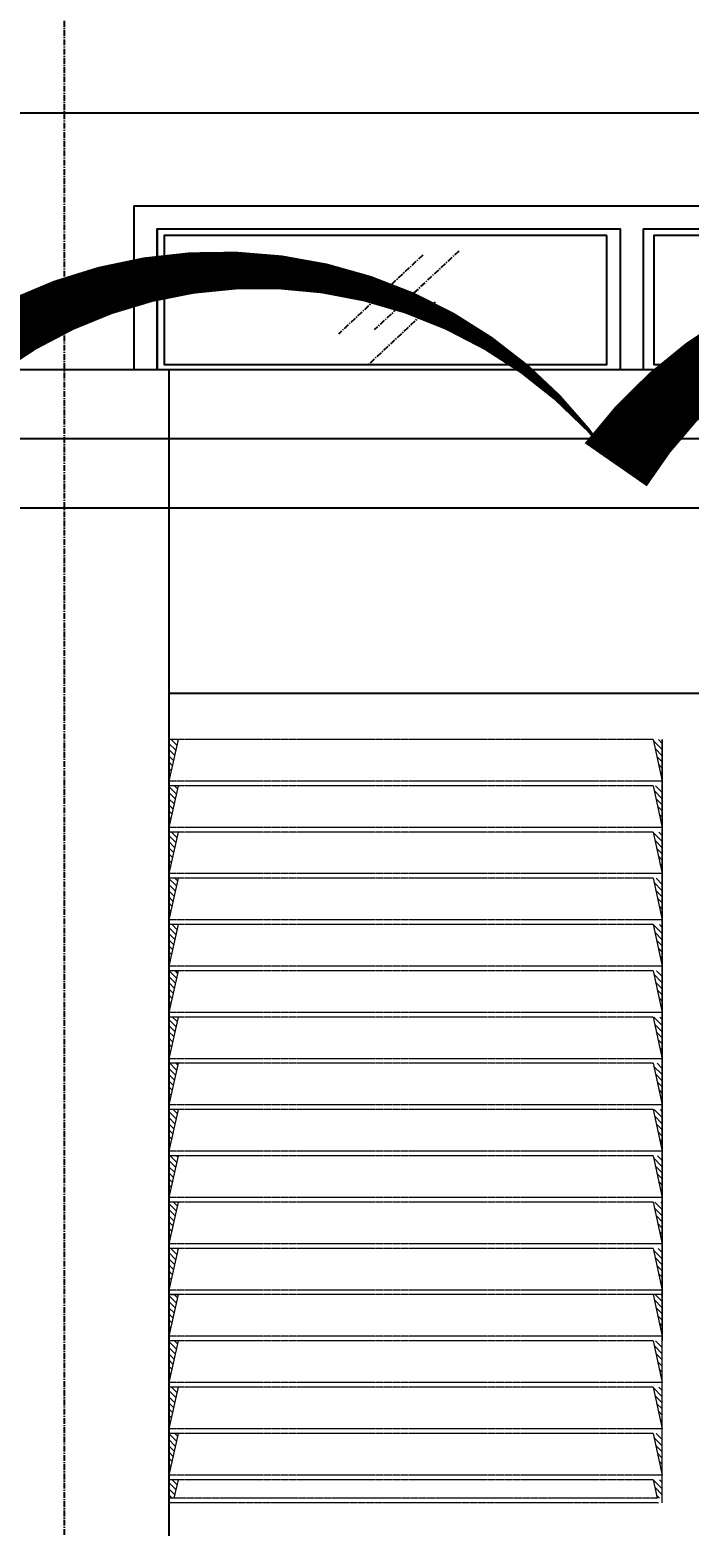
# Model space of a CAD drawing. Header units: inches. Extents: x 102027 to 175311, y -32523 to 10797.
# Drawn here: x 166869 to 168293, y 955 to 4189 of the extents above; entities that cross this region are included whole.
import ezdxf
from ezdxf import colors
from ezdxf.entities.mleader import LeaderData, LeaderLine
from ezdxf.math import Vec2, Vec3

# ---------------------------------------------------------------- set-up
doc = ezdxf.new("R2010")
doc.units = ezdxf.units.IN
doc.header["$MEASUREMENT"] = 0
for name, pattern in [('CENTER', [2, 1.25, -0.25, 0.25, -0.25]), ('HIDDEN', [0.375, 0.25, -0.125]), ('HIDDEN2', [0.1875, 0.125, -0.0625])]:
    doc.linetypes.add(name, pattern=pattern)
for name, color, linetype in [('1', 1, 'CENTER'), ('M-CLOUD', 2, 'Continuous'), ('M-HVAC-PIPE-NEW', 6, 'HIDDEN2'), ('M-X-BKGD', 8, 'Continuous')]:
    doc.layers.add(name, color=color, linetype=linetype)
doc.layers.add('grid nos', color=253, linetype='Continuous', lineweight=0)
doc.styles.add('RomanS', font='romans.shx', dxfattribs={"width": 0.8})

# ---------------------------------------------------------------- blocks, each defined once
blk = doc.blocks.new('LOUVER VIL 2')
at = {"layer": '1', "color": 170, "lineweight": 0}
for p, q in [((120946, 11761.1), (120946, 13061.1)), ((120946, 13061.1), (120946, 11761.1)), ((120966, 13061.1), (122012.3, 13061.1)), ((121992.3, 13061.1), (122012.3, 13061.1)), ((121992.3, 13061.1), (122012.3, 13061.1)), ((122012.3, 11411.1), (122012.3, 13061.1)), ((122012.3, 13061.1), (122012.3, 11411.1)), ((120946, 12971.1), (122012.3, 12971.1)), ((120966, 12961.1), (122012.3, 12961.1)), ((121992.3, 12961.1), (122012.3, 12961.1)), ((121992.3, 12961.1), (122012.3, 12961.1)), ((120946, 12871.1), (122012.3, 12871.1)), ((120966, 12861.1), (122012.3, 12861.1)), ((121992.3, 12861.1), (122012.3, 12861.1)), ((121992.3, 12861.1), (122012.3, 12861.1)), ((120946, 12771.1), (122012.3, 12771.1)), ((120966, 12761.1), (122012.3, 12761.1)), ((121992.3, 12761.1), (122012.3, 12761.1)), ((121992.3, 12761.1), (122012.3, 12761.1)), ((120946, 12671.1), (122012.3, 12671.1)), ((120966, 12661.1), (122012.3, 12661.1)), ((121992.3, 12661.1), (122012.3, 12661.1)), ((121992.3, 12661.1), (122012.3, 12661.1)), ((120946, 12571.1), (122012.3, 12571.1)), ((120966, 12561.1), (122012.3, 12561.1)), ((121992.3, 12561.1), (122012.3, 12561.1)), ((121992.3, 12561.1), (122012.3, 12561.1)), ((120946, 12471.1), (122012.3, 12471.1)), ((120966, 12461.1), (122012.3, 12461.1)), ((121992.3, 12461.1), (122012.3, 12461.1)), ((121992.3, 12461.1), (122012.3, 12461.1)), ((120946, 12371.1), (122012.3, 12371.1)), ((120966, 12361.1), (122012.3, 12361.1)), ((121992.3, 12361.1), (122012.3, 12361.1)), ((121992.3, 12361.1), (122012.3, 12361.1)), ((120946, 12271.1), (122012.3, 12271.1)), ((120966, 12261.1), (122012.3, 12261.1)), ((121992.3, 12261.1), (122012.3, 12261.1)), ((121992.3, 12261.1), (122012.3, 12261.1)), ((120946, 12171.1), (122012.3, 12171.1)), ((120966, 12161.1), (122012.3, 12161.1)), ((121992.3, 12161.1), (122012.3, 12161.1)), ((121992.3, 12161.1), (122012.3, 12161.1)), ((120946, 12071.1), (122012.3, 12071.1)), ((120966, 12061.1), (122012.3, 12061.1)), ((121992.3, 12061.1), (122012.3, 12061.1)), ((121992.3, 12061.1), (122012.3, 12061.1)), ((120946, 11971.1), (122012.3, 11971.1)), ((120966, 11961.1), (122012.3, 11961.1)), ((121992.3, 11961.1), (122012.3, 11961.1)), ((121992.3, 11961.1), (122012.3, 11961.1)), ((120946, 11871.1), (122012.3, 11871.1)), ((120966, 11861.1), (122012.3, 11861.1)), ((121992.3, 11861.1), (122012.3, 11861.1)), ((121992.3, 11861.1), (122012.3, 11861.1)), ((120946, 11771.1), (122012.3, 11771.1)), ((120966, 11761.1), (122012.3, 11761.1)), ((121992.3, 11761.1), (122012.3, 11761.1)), ((121992.3, 11761.1), (122012.3, 11761.1)), ((122012.1, 11771.1), (122012.3, 11771.1)), ((122012.1, 11771.1), (122012.3, 11771.1)), ((120946, 11671.1), (122012.3, 11671.1)), ((120966, 11661.1), (122012.3, 11661.1)), ((121992.3, 11661.1), (122012.3, 11661.1)), ((121992.3, 11661.1), (122012.3, 11661.1)), ((122011.9, 11671.1), (122012.3, 11671.1)), ((122011.9, 11671.1), (122012.3, 11671.1)), ((120946, 11571.1), (122012.3, 11571.1)), ((120966, 11561.1), (122012.3, 11561.1)), ((121992.3, 11561.1), (122012.3, 11561.1)), ((121992.3, 11561.1), (122012.3, 11561.1)), ((122011.7, 11571.1), (122012.3, 11571.1)), ((122011.7, 11571.1), (122012.3, 11571.1)), ((120946, 11471.1), (122012.3, 11471.1)), ((120966, 11461.1), (122012.3, 11461.1)), ((121992.3, 11461.1), (122012.3, 11461.1)), ((121992.3, 11461.1), (122012.3, 11461.1)), ((122011.5, 11471.1), (122012.3, 11471.1)), ((122011.5, 11471.1), (122012.3, 11471.1)), ((120957.1, 11421.1), (122012.3, 11421.1)), ((122001.2, 11421.1), (122012.3, 11421.1)), ((122001.2, 11421.1), (122011.4, 11421.1)), ((120954.9, 11411.1), (122012.3, 11411.1)), ((122011.4, 11411.1), (122012.3, 11411.1))]:
    blk.add_line(p, q, dxfattribs=at)
at = {"layer": 'grid nos', "color": 170, "linetype": 'Continuous', "ltscale": 10000}
for p, q in [((120946, 13052.5), (120954.5, 13061.1)), ((120946, 13039.3), (120965.5, 13058.7)), ((120946, 13026), (120961.7, 13041.7)), ((121992.6, 13059.4), (121994.3, 13061.1)), ((121995, 13048.6), (122007.5, 13061.1)), ((121997.4, 13037.7), (122012.3, 13052.5)), ((121999.9, 13026.9), (122012.3, 13039.3)), ((120946, 13012.7), (120957.9, 13024.7)), ((120946, 12999.5), (120954.1, 13007.6)), ((122002.3, 13016), (122012.3, 13026)), ((122004.7, 13005.2), (122012.3, 13012.8)), ((120946, 12986.2), (120950.3, 12990.6)), ((120946, 12973), (120946.6, 12973.5)), ((122007.1, 12994.3), (122012.3, 12999.5)), ((122009.5, 12983.5), (122012.3, 12986.2)), ((122011.9, 12972.6), (122012.3, 12973)), ((120946, 12959.7), (120947.4, 12961.1)), ((120946, 12946.5), (120960.6, 12961.1)), ((120946, 12933.2), (120963.8, 12950.9)), ((121993.7, 12954.5), (122000.3, 12961.1)), ((121996.1, 12943.6), (122012.3, 12959.7)), ((121998.6, 12932.8), (122012.3, 12946.5)), ((120946, 12919.9), (120960, 12933.9)), ((120946, 12906.7), (120956.2, 12916.9)), ((122001, 12921.9), (122012.3, 12933.2)), ((122003.4, 12911.1), (122012.3, 12920)), ((122005.8, 12900.2), (122012.3, 12906.7)), ((120946, 12893.4), (120952.4, 12899.8)), ((120946, 12880.2), (120948.6, 12882.8)), ((122008.2, 12889.4), (122012.3, 12893.4)), ((122010.6, 12878.5), (122012.3, 12880.2)), ((120946, 12853.6), (120953.4, 12861.1)), ((120946, 12840.4), (120965.8, 12860.2)), ((120946, 12827.1), (120962, 12843.2)), ((121992.4, 12860.3), (121993.1, 12861.1)), ((121994.8, 12849.5), (122006.4, 12861.1)), ((121997.2, 12838.6), (122012.3, 12853.7)), ((121999.7, 12827.8), (122012.3, 12840.4)), ((120946, 12813.9), (120958.2, 12826.1)), ((120946, 12800.6), (120954.5, 12809.1)), ((122002.1, 12816.9), (122012.3, 12827.1)), ((122004.5, 12806.1), (122012.3, 12813.9)), ((120946, 12787.4), (120950.7, 12792)), ((120946, 12774.1), (120946.9, 12775)), ((122006.9, 12795.3), (122012.3, 12800.6)), ((122009.3, 12784.4), (122012.3, 12787.4)), ((120946, 12760.8), (120946.2, 12761.1)), ((120946, 12747.6), (120959.5, 12761.1)), ((120946, 12734.3), (120964.1, 12752.4)), ((121993.5, 12755.4), (121999.2, 12761.1)), ((121995.9, 12744.5), (122012.3, 12760.9)), ((121998.3, 12733.7), (122012.3, 12747.6)), ((122011.7, 12773.6), (122012.3, 12774.1)), ((120946, 12721.1), (120960.3, 12735.4)), ((120946, 12707.8), (120956.5, 12718.3)), ((122000.8, 12722.8), (122012.3, 12734.3)), ((122003.2, 12712), (122012.3, 12721.1)), ((120946, 12694.5), (120952.7, 12701.3)), ((120946, 12681.3), (120948.9, 12684.2)), ((122005.6, 12701.1), (122012.3, 12707.8)), ((122008, 12690.3), (122012.3, 12694.6)), ((122010.4, 12679.4), (122012.3, 12681.3)), ((120946, 12654.8), (120952.3, 12661.1)), ((120946, 12641.5), (120965.6, 12661.1)), ((121994.6, 12650.4), (122005.3, 12661.1)), ((121997, 12639.6), (122012.3, 12654.8)), ((120946, 12628.3), (120962.4, 12644.6)), ((120946, 12615), (120958.6, 12627.6)), ((121999.5, 12628.7), (122012.3, 12641.5)), ((122001.9, 12617.9), (122012.3, 12628.3)), ((122004.3, 12607), (122012.3, 12615)), ((120946, 12601.7), (120954.8, 12610.5)), ((120946, 12588.5), (120951, 12593.5)), ((122006.7, 12596.2), (122012.3, 12601.8)), ((122009.1, 12585.3), (122012.3, 12588.5)), ((120946, 12575.2), (120947.2, 12576.4)), ((120946, 12548.7), (120958.4, 12561.1)), ((120946, 12535.4), (120964.4, 12553.8)), ((121993.3, 12556.3), (121998.1, 12561.1)), ((121995.7, 12545.4), (122011.3, 12561.1)), ((121998.1, 12534.6), (122012.3, 12548.7)), ((122011.5, 12574.5), (122012.3, 12575.2)), ((120946, 12522.2), (120960.6, 12536.8)), ((120946, 12508.9), (120956.8, 12519.8)), ((122000.6, 12523.8), (122012.3, 12535.5)), ((122003, 12512.9), (122012.3, 12522.2)), ((120946, 12495.7), (120953, 12502.7)), ((120946, 12482.4), (120949.3, 12485.7)), ((122005.4, 12502.1), (122012.3, 12508.9)), ((122007.8, 12491.2), (122012.3, 12495.7)), ((120946, 12455.9), (120951.2, 12461.1)), ((120946, 12442.6), (120964.4, 12461.1)), ((121994.4, 12451.3), (122004.1, 12461.1)), ((121996.8, 12440.5), (122012.3, 12455.9)), ((122010.2, 12480.4), (122012.3, 12482.4)), ((120946, 12429.4), (120962.7, 12446)), ((120946, 12416.1), (120958.9, 12429)), ((121999.2, 12429.6), (122012.3, 12442.7)), ((122001.7, 12418.8), (122012.3, 12429.4)), ((120946, 12402.9), (120955.1, 12412)), ((120946, 12389.6), (120951.3, 12394.9)), ((122004.1, 12407.9), (122012.3, 12416.1)), ((122006.5, 12397.1), (122012.3, 12402.9)), ((122008.9, 12386.2), (122012.3, 12389.6)), ((120946, 12376.3), (120947.5, 12377.9)), ((120946, 12349.8), (120957.2, 12361.1)), ((120946, 12336.6), (120964.7, 12355.3)), ((121993.1, 12357.2), (121997, 12361.1)), ((121995.5, 12346.4), (122010.2, 12361.1)), ((122011.3, 12375.4), (122012.3, 12376.4)), ((120946, 12323.3), (120960.9, 12338.2)), ((121997.9, 12335.5), (122012.3, 12349.8)), ((122000.3, 12324.7), (122012.3, 12336.6)), ((122002.8, 12313.8), (122012.3, 12323.3)), ((120946, 12310.1), (120957.2, 12321.2)), ((120946, 12296.8), (120953.4, 12304.2)), ((122005.2, 12303), (122012.3, 12310.1)), ((122007.6, 12292.1), (122012.3, 12296.8)), ((120946, 12283.5), (120949.6, 12287.1)), ((120946, 12257), (120950, 12261.1)), ((120946, 12243.8), (120963.3, 12261.1)), ((121994.2, 12252.3), (122003, 12261.1)), ((122010, 12281.3), (122012.3, 12283.6)), ((120946, 12230.5), (120963, 12247.5)), ((120946, 12217.2), (120959.2, 12230.4)), ((121996.6, 12241.4), (122012.3, 12257)), ((121999, 12230.6), (122012.3, 12243.8)), ((122001.5, 12219.7), (122012.3, 12230.5)), ((120946, 12204), (120955.4, 12213.4)), ((120946, 12190.7), (120951.6, 12196.4)), ((122003.9, 12208.9), (122012.3, 12217.3)), ((122006.3, 12198), (122012.3, 12204)), ((120946, 12177.5), (120947.8, 12179.3)), ((120946, 12151), (120956.1, 12161.1)), ((121992.9, 12158.1), (121995.8, 12161.1)), ((121995.3, 12147.3), (122009.1, 12161.1)), ((122008.7, 12187.2), (122012.3, 12190.7)), ((122011.1, 12176.3), (122012.3, 12177.5)), ((120946, 12137.7), (120965.1, 12156.7)), ((120946, 12124.4), (120961.3, 12139.7)), ((121997.7, 12136.4), (122012.3, 12151)), ((122000.1, 12125.6), (122012.3, 12137.7)), ((120946, 12111.2), (120957.5, 12122.6)), ((120946, 12097.9), (120953.7, 12105.6)), ((122002.6, 12114.7), (122012.3, 12124.5)), ((122005, 12103.9), (122012.3, 12111.2)), ((122007.4, 12093.1), (122012.3, 12097.9)), ((120946, 12084.7), (120949.9, 12088.6)), ((120946, 12071.4), (120946.1, 12071.5)), ((122009.8, 12082.2), (122012.3, 12084.7)), ((122012.2, 12071.4), (122012.3, 12071.4)), ((120946, 12058.2), (120948.9, 12061.1)), ((120946, 12044.9), (120962.2, 12061.1)), ((120946, 12031.6), (120963.3, 12048.9)), ((120946, 12018.4), (120959.5, 12031.9)), ((121994, 12053.2), (122001.9, 12061.1)), ((121996.4, 12042.3), (122012.3, 12058.2)), ((121998.8, 12031.5), (122012.3, 12044.9)), ((122001.2, 12020.6), (122012.3, 12031.6)), ((120946, 12005.1), (120955.7, 12014.8)), ((122003.7, 12009.8), (122012.3, 12018.4)), ((122006.1, 11998.9), (122012.3, 12005.1)), ((120946, 11991.9), (120952, 11997.8)), ((120946, 11978.6), (120948.2, 11980.8)), ((122008.5, 11988.1), (122012.3, 11991.9)), ((122010.9, 11977.2), (122012.3, 11978.6)), ((120946, 11952.1), (120955, 11961.1)), ((120946, 11938.8), (120965.4, 11958.2)), ((120946, 11925.6), (120961.6, 11941.1)), ((121992.7, 11959.1), (121994.7, 11961.1)), ((121995.1, 11948.2), (122008, 11961.1)), ((121997.5, 11937.4), (122012.3, 11952.1)), ((121999.9, 11926.5), (122012.3, 11938.8)), ((120946, 11912.3), (120957.8, 11924.1)), ((120946, 11899.1), (120954, 11907.1)), ((122002.3, 11915.7), (122012.3, 11925.6)), ((122004.8, 11904.8), (122012.3, 11912.3)), ((120946, 11885.8), (120950.2, 11890)), ((120946, 11872.5), (120946.4, 11873)), ((122007.2, 11894), (122012.3, 11899.1)), ((122009.6, 11883.1), (122012.3, 11885.8)), ((122012, 11872.3), (122012.3, 11872.6)), ((120946, 11859.3), (120947.8, 11861.1)), ((120946, 11846), (120961, 11861.1)), ((120946, 11832.8), (120963.6, 11850.4)), ((121993.8, 11854.1), (122000.8, 11861.1)), ((121996.2, 11843.2), (122012.3, 11859.3)), ((121998.6, 11832.4), (122012.3, 11846)), ((120946, 11819.5), (120959.9, 11833.3)), ((120946, 11806.2), (120956.1, 11816.3)), ((122001, 11821.6), (122012.3, 11832.8)), ((122003.5, 11810.7), (122012.3, 11819.5)), ((122005.9, 11799.9), (122012.3, 11806.3)), ((120946, 11793), (120952.3, 11799.3)), ((120946, 11779.7), (120948.5, 11782.2)), ((122008.3, 11789), (122012.3, 11793)), ((122010.7, 11778.2), (122012.3, 11779.7)), ((120946, 11759.7), (120947.4, 11761.1)), ((120946, 11746.5), (120960.6, 11761.1)), ((120946, 11733.2), (120963.8, 11750.9)), ((121993.7, 11754.5), (122000.3, 11761.1)), ((121996.1, 11743.6), (122012.3, 11759.7)), ((121998.6, 11732.8), (122012.3, 11746.5)), ((120946, 11719.9), (120960, 11733.9)), ((120946, 11706.7), (120956.2, 11716.9)), ((122001, 11721.9), (122012.3, 11733.2)), ((122003.4, 11711.1), (122012.3, 11720)), ((120946, 11693.4), (120952.4, 11699.8)), ((120946, 11680.2), (120948.6, 11682.8)), ((122005.8, 11700.2), (122012.3, 11706.7)), ((122008.2, 11689.4), (122012.3, 11693.4)), ((122010.6, 11678.5), (122012.3, 11680.2)), ((120946, 11653.6), (120953.4, 11661.1)), ((120946, 11640.4), (120965.8, 11660.2)), ((120946, 11627.1), (120962, 11643.2)), ((121992.4, 11660.3), (121993.1, 11661.1)), ((121994.8, 11649.5), (122006.4, 11661.1)), ((121997.2, 11638.6), (122012.3, 11653.7)), ((120946, 11613.9), (120958.2, 11626.1)), ((121999.7, 11627.8), (122012.3, 11640.4)), ((122002.1, 11616.9), (122012.3, 11627.1)), ((122004.5, 11606.1), (122012.3, 11613.9)), ((120946, 11600.6), (120954.5, 11609.1)), ((120946, 11587.4), (120950.7, 11592)), ((122006.9, 11595.3), (122012.3, 11600.6)), ((122009.3, 11584.4), (122012.3, 11587.4)), ((120946, 11574.1), (120946.9, 11575)), ((120946, 11560.8), (120946.2, 11561.1)), ((120946, 11547.6), (120959.5, 11561.1)), ((120946, 11534.3), (120964.1, 11552.4)), ((121993.5, 11555.4), (121999.2, 11561.1)), ((121995.9, 11544.5), (122012.3, 11560.9)), ((121998.3, 11533.7), (122012.3, 11547.6)), ((122011.7, 11573.6), (122012.3, 11574.1)), ((120946, 11521.1), (120960.3, 11535.4)), ((120946, 11507.8), (120956.5, 11518.3)), ((122000.8, 11522.8), (122012.3, 11534.3)), ((122003.2, 11512), (122012.3, 11521.1)), ((120946, 11494.5), (120952.7, 11501.3)), ((120946, 11481.3), (120948.9, 11484.2)), ((122005.6, 11501.1), (122012.3, 11507.8)), ((122008, 11490.3), (122012.3, 11494.6)), ((122010.4, 11479.4), (122012.3, 11481.3)), ((120946, 11454.8), (120952.3, 11461.1)), ((120946, 11441.5), (120965.6, 11461.1)), ((121994.6, 11450.4), (122005.3, 11461.1)), ((121997, 11439.6), (122012.3, 11454.8)), ((120946, 11428.3), (120962.4, 11444.6)), ((120952.1, 11421.1), (120958.6, 11427.6)), ((121999.5, 11428.7), (122012.3, 11441.5)), ((122005, 11421.1), (122012.3, 11428.3))]:
    blk.add_line(p, q, dxfattribs=at)
at = {"layer": 'grid nos', "color": 170, "linetype": 'HIDDEN', "ltscale": 10000}
for p, q in [((120966, 13061.1), (120946, 12971.1)), ((121992.3, 13061.1), (122012.3, 12971.1)), ((120966, 12961.1), (120946, 12871.1)), ((121992.3, 12961.1), (122012.3, 12871.1)), ((120966, 12861.1), (120946, 12771.1)), ((121992.3, 12861.1), (122012.3, 12771.1)), ((120966, 12761.1), (120946, 12671.1)), ((121992.3, 12761.1), (122012.3, 12671.1)), ((120966, 12661.1), (120946, 12571.1)), ((121992.3, 12661.1), (122012.3, 12571.1)), ((120966, 12561.1), (120946, 12471.1)), ((121992.3, 12561.1), (122012.3, 12471.1)), ((120966, 12461.1), (120946, 12371.1)), ((121992.3, 12461.1), (122012.3, 12371.1)), ((120966, 12361.1), (120946, 12271.1)), ((121992.3, 12361.1), (122012.3, 12271.1)), ((120966, 12261.1), (120946, 12171.1)), ((121992.3, 12261.1), (122012.3, 12171.1)), ((120966, 12161.1), (120946, 12071.1)), ((121992.3, 12161.1), (122012.3, 12071.1)), ((120966, 12061.1), (120946, 11971.1)), ((121992.3, 12061.1), (122012.3, 11971.1)), ((120966, 11961.1), (120946, 11871.1)), ((121992.3, 11961.1), (122012.3, 11871.1)), ((120946, 11771.1), (120946, 11861.1)), ((120946, 11861.1), (120966, 11861.1)), ((120966, 11861.1), (120946, 11771.1)), ((120946, 11411.1), (120946, 11861.1)), ((122012.3, 11861.1), (121992.3, 11861.1)), ((121992.3, 11861.1), (122012.3, 11771.1)), ((122011.4, 11411.1), (122012.3, 11861.1)), ((122012.3, 11771.1), (122012.3, 11861.1)), ((120966, 11761.1), (120946, 11671.1)), ((121992.3, 11761.1), (122012.3, 11671.1)), ((120966, 11661.1), (120946, 11571.1)), ((121992.3, 11661.1), (122012.3, 11571.1)), ((120966, 11561.1), (120946, 11471.1)), ((121992.3, 11561.1), (122012.3, 11471.1)), ((120966, 11461.1), (120957.1, 11421.1)), ((121992.3, 11461.1), (122001.2, 11421.1)), ((120954.9, 11411.1), (120954.8, 11410.5))]:
    blk.add_line(p, q, dxfattribs=at)

msp = doc.modelspace()

# ---------------------------------------------------------------- linework, layer by layer
at = {"layer": 'M-CLOUD'}
msp.add_lwpolyline([(158580.4, 472.7, 0, 163.4, 0.520567), (160214.7, 485.5, 0, 163.4, 0.520567), (161849.1, 498.2, 0, 163.4, 0.520567), (163483.5, 511, 0, 163.4, 0.520567), (165117.8, 521, 0, 163.4, 0.520567), (166749.1, 420.3, 0, 163.4, 0.520567), (168380.9, 350, 0, 163.4, 0.520567), (170014.7, 393.6, 0, 163.4, 0.520567), (171553.1, 740.1, 0, 163.4, 0.520567), (172287.1, 2015.9, 0, 163.4, 0.520567), (171365.4, 3075.8, 0, 163.4, 0.520567), (169769, 3255.5, 0, 163.4, 0.520567), (168134.7, 3249.1, 0, 163.4, 0.520567), (166500.3, 3237.9, 0, 163.4, 0.520567), (164865.9, 3226.6, 0, 163.4, 0.520567), (163231.5, 3215.3, 0, 163.4, 0.520567), (161597.1, 3204, 0, 163.4, 0.520567), (159962.7, 3192.7, 0, 163.4, 0.520567), (158328.3, 3181.4, 0, 163.4, 0.520567)], format="xyseb", dxfattribs=at)
at = {"layer": 'M-X-BKGD', "color": 8, "linetype": 'CENTER', "ltscale": 10}
for p, q in [((166944, -6544.1), (166944, 9596.6)), ((167717.7, 3701.9), (167535.4, 3531.7)), ((167795.4, 3710.9), (167613.1, 3540.7)), ((167744.6, 3600.4), (167600.2, 3465.5))]:
    msp.add_line(p, q, dxfattribs=at)
at = {"layer": 'M-X-BKGD', "color": 8}
for p, q in [((170444, 4009.1), (156444, 4009.1)), ((167144, 3759.1), (167144, 3455.2)), ((168144, 3759.1), (168144, 3455.2)), ((168194, 3759.1), (168194, 3455.2)), ((168194, 3759.1), (168194, 3455.2)), ((152719, 3455.2), (172169, 3455.2)), ((167169, 3455.2), (167169, -6394.8)), ((167169, 2755.2), (171719, 2755.2))]:
    msp.add_line(p, q, dxfattribs=at)
at = {"layer": 'M-X-BKGD', "color": 8, "linetype": 'HIDDEN', "ltscale": 5}
for p, q in [((171944, 3305.2), (152944, 3305.2)), ((171944, 3155.2), (152944, 3155.2))]:
    msp.add_line(p, q, dxfattribs=at)
at = {"layer": 'M-X-BKGD', "color": 8}
for points in [[(167094, 3455.2), (167094, 3809.1), (170294, 3809.1), (170294, 3455.2)], [(167144, 3455.2), (167144, 3759.1), (168144, 3759.1)], [(167144, 3759.1), (168144, 3759.1), (168144, 3455.2)], [(168194, 3759.1), (169194, 3759.1)], [(168194, 3759.1), (169194, 3759.1), (169194, 3455.2)]]:
    msp.add_lwpolyline(points, dxfattribs=at)
for points in [[(168115.2, 3744.5), (167158.9, 3744.5), (167158.9, 3465.5), (168115.2, 3465.5)], [(169173.5, 3744.5), (168217.3, 3744.5), (168217.3, 3465.5), (169173.5, 3465.5)]]:
    msp.add_lwpolyline(points, close=True, dxfattribs=at)

# ---------------------------------------------------------------- block references
at = {"xscale": -1}
msp.add_blockref('LOUVER VIL 2', (289181.3, -10405.9), dxfattribs=at)

# ---------------------------------------------------------------- next in the draw order: leaders
at = {"layer": 'M-HVAC-PIPE-NEW'}
ml = msp.add_multileader_mtext('Standard', dxfattribs=at)
ml.set_content('RAIN PROOF LOUVERS\\P(TYP.)', color=2, style='RomanS')
ml.set_leader_properties(color=2)
ml.build(insert=Vec2(0, 0))
ml.multileader.update_dxf_attribs({"dogleg_length": 16769.6, "arrow_head_size": 600})
ctx = ml.context
ctx.base_point, ctx.char_height, ctx.arrow_head_size, ctx.landing_gap_size, ctx.plane_origin = Vec3(164014.1, 6340.4), 600, 600, 1000, Vec3(166451.8, 13737.9)
notes = []
notes.append((ctx, [(0, (1, 1, 0), (161551.7, 6340.4), (1, 0), 2462.4, [(0, [(161551.7, 3504.9)], 0, [])])]))
ctx.mtext.insert, ctx.mtext.flow_direction = Vec3(165014.1, 6740.4), 5
ctx.mtext.has_bg_fill, ctx.mtext.bg_color, ctx.mtext.bg_scale_factor, ctx.mtext.bg_transparency, ctx.mtext.use_window_bg_color = 1, -1023410167, 1.5, 0, 1
for ctx, leaders in notes:
    for number, flags, end, landing, length, lines in leaders:
        leader = LeaderData()
        leader.index, (leader.has_last_leader_line, leader.has_dogleg_vector, leader.attachment_direction) = number, flags
        leader.last_leader_point, leader.dogleg_vector, leader.dogleg_length = Vec3(end), Vec3(landing), length
        for number, points, colour, breaks in lines:
            line = LeaderLine()
            line.index, line.vertices, line.color, line.breaks = number, Vec3.list(points), colors.encode_raw_color(colour), breaks
            leader.lines.append(line)
        ctx.leaders.append(leader)

doc.saveas('drawing.dxf')
